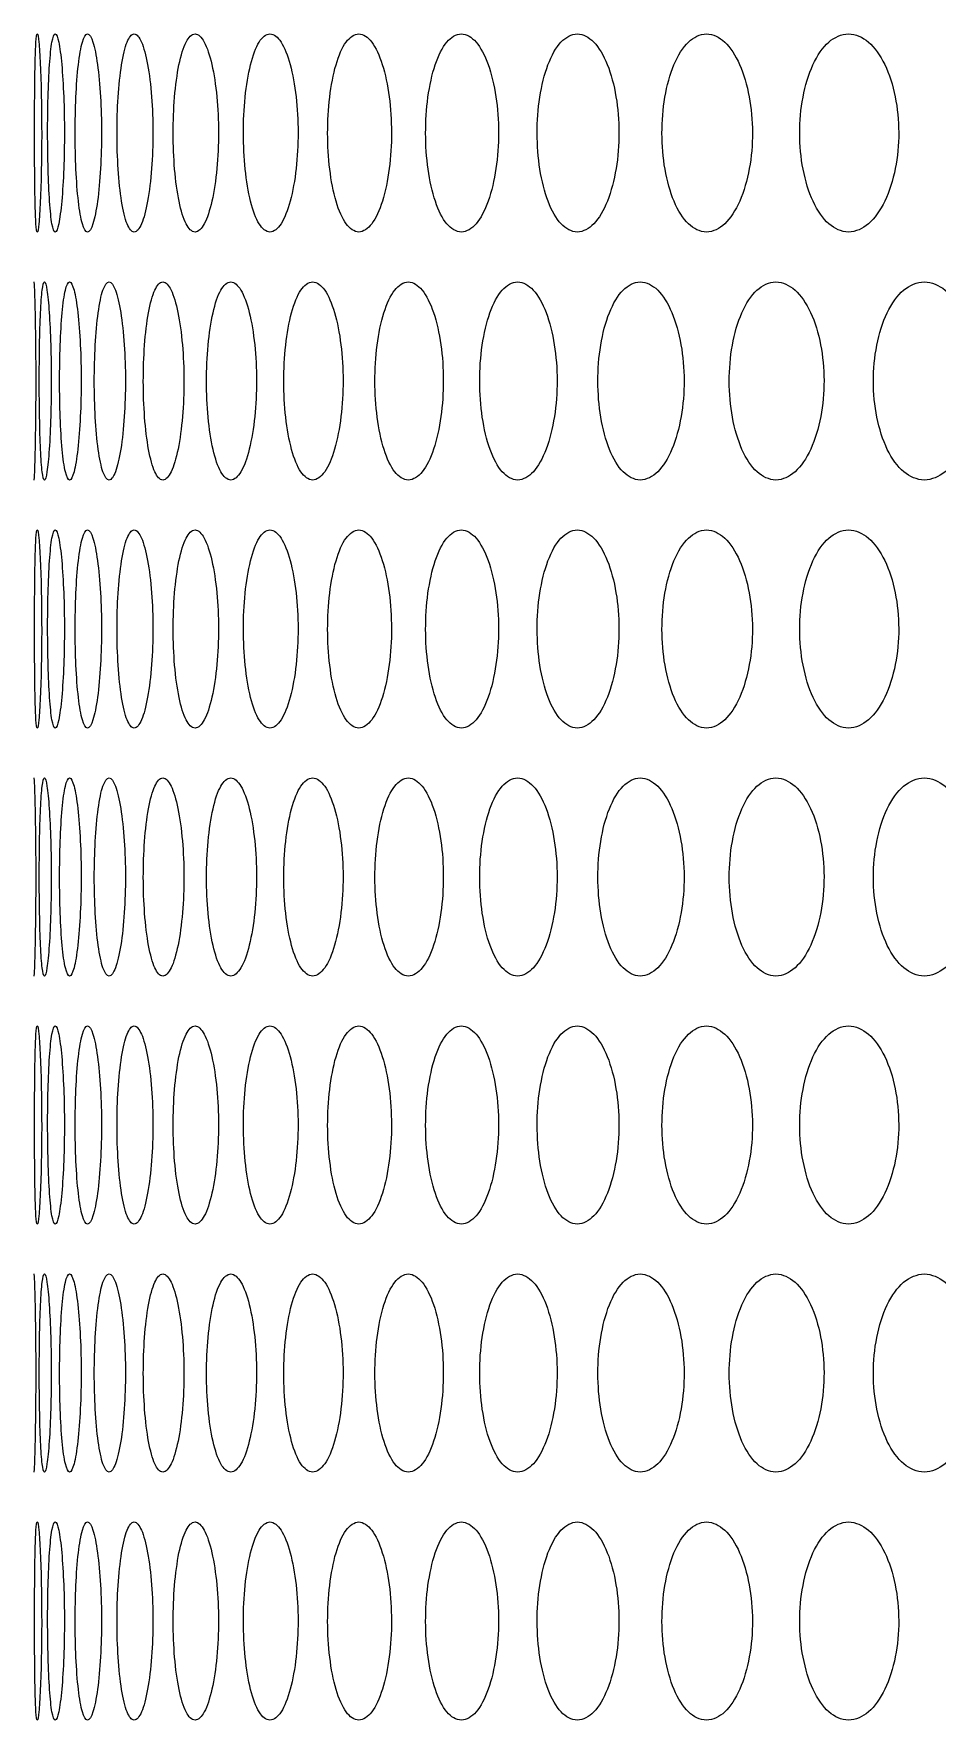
# Model space of a CAD drawing. Header units: millimetres. Extents: x 750 to 8479, y 2174 to 4333.
# Drawn here: x 1027.4 to 1063.8, y 2675.1 to 2743.1 of the extents above; entities that cross this region are included whole.
import ezdxf

# ---------------------------------------------------------------- set-up
doc = ezdxf.new("R2010")
doc.units = ezdxf.units.MM
doc.header["$LTSCALE"] = 153.67
doc.layers.add('02___PRT_ALL_AXES', color=7, linetype='CONTINUOUS')

msp = doc.modelspace()

# ---------------------------------------------------------------- linework, layer by layer
at = {"layer": '02___PRT_ALL_AXES', "color": 0, "linetype": 'Continuous'}
for points in [[(1027.5714, 2735.06591), (1027.55016, 2735.08775), (1027.51621, 2735.29974), (1027.4815, 2736.24269), (1027.46358, 2737.58256), (1027.45829, 2739.04925), (1027.46336, 2740.52312), (1027.48119, 2741.87762), (1027.51602, 2742.83075), (1027.55007, 2743.04428), (1027.5714, 2743.06591)], [(1027.5714, 2743.06591), (1027.59265, 2743.04407), (1027.63469, 2742.83209), (1027.69552, 2741.88914), (1027.73773, 2740.54927), (1027.75223, 2739.08257), (1027.73831, 2737.60871), (1027.69613, 2736.25421), (1027.63493, 2735.30107), (1027.59273, 2735.08754), (1027.5714, 2735.06591)], [(1028.29324, 2735.06591), (1028.24335, 2735.08775), (1028.15816, 2735.29974), (1028.059, 2736.24269), (1028.00051, 2737.58256), (1027.98186, 2739.04925), (1027.99975, 2740.52312), (1028.05807, 2741.87762), (1028.15769, 2742.83075), (1028.24314, 2743.04428), (1028.29324, 2743.06591)], [(1028.29324, 2743.06591), (1028.34313, 2743.04407), (1028.43639, 2742.83209), (1028.56159, 2741.88914), (1028.6443, 2740.54927), (1028.67214, 2739.08257), (1028.64542, 2737.60871), (1028.56282, 2736.25421), (1028.43692, 2735.30107), (1028.34333, 2735.08754), (1028.29324, 2735.06591)], [(1029.59524, 2735.06591), (1029.51682, 2735.08775), (1029.3806, 2735.29974), (1029.21722, 2736.24269), (1029.11829, 2737.58256), (1029.08632, 2739.04925), (1029.117, 2740.52312), (1029.21567, 2741.87762), (1029.37983, 2742.83075), (1029.5165, 2743.04428), (1029.59524, 2743.06591)], [(1029.59524, 2743.06591), (1029.67367, 2743.04407), (1029.81792, 2742.83209), (1030.0072, 2741.88914), (1030.13023, 2740.54927), (1030.17133, 2739.08257), (1030.13188, 2737.60871), (1030.00905, 2736.25421), (1029.81874, 2735.30107), (1029.67398, 2735.08754), (1029.59524, 2735.06591)], [(1031.47438, 2735.06591), (1031.36761, 2735.08775), (1031.18067, 2735.29974), (1030.95345, 2736.24269), (1030.81432, 2737.58256), (1030.76911, 2739.04925), (1030.81249, 2740.52312), (1030.95128, 2741.87762), (1031.17962, 2742.83075), (1031.36718, 2743.04428), (1031.47438, 2743.06591)], [(1031.47438, 2743.06591), (1031.58116, 2743.04407), (1031.77608, 2742.83209), (1032.029, 2741.88914), (1032.19204, 2740.54927), (1032.24632, 2739.08257), (1032.19422, 2737.60871), (1032.03146, 2736.25421), (1031.77718, 2735.30107), (1031.58158, 2735.08754), (1031.47438, 2735.06591)], [(1033.92629, 2735.06591), (1033.79142, 2735.08775), (1033.55418, 2735.29974), (1033.26366, 2736.24269), (1033.08465, 2737.58256), (1033.0263, 2739.04925), (1033.08229, 2740.52312), (1033.26088, 2741.87762), (1033.55285, 2742.83075), (1033.79087, 2743.04428), (1033.92629, 2743.06591)], [(1033.92629, 2743.06591), (1034.06116, 2743.04407), (1034.30629, 2742.83209), (1034.62226, 2741.88914), (1034.82495, 2740.54927), (1034.89227, 2739.08257), (1034.82765, 2737.60871), (1034.62533, 2736.25421), (1034.30767, 2735.30107), (1034.0617, 2735.08754), (1033.92629, 2735.06591)], [(1036.94524, 2735.06591), (1036.78258, 2735.08775), (1036.49561, 2735.29974), (1036.14246, 2736.24269), (1035.92398, 2737.58256), (1035.85263, 2739.04925), (1035.9211, 2740.52312), (1036.13907, 2741.87762), (1036.494, 2742.83075), (1036.78193, 2743.04428), (1036.94524, 2743.06591)], [(1036.94524, 2743.06591), (1037.10789, 2743.04407), (1037.40266, 2742.83209), (1037.78094, 2741.88914), (1038.0228, 2740.54927), (1038.10302, 2739.08257), (1038.02603, 2737.60871), (1037.78462, 2736.25421), (1037.40432, 2735.30107), (1037.10855, 2735.08754), (1036.94524, 2735.06591)], [(1040.52421, 2735.06591), (1040.33415, 2735.08775), (1039.9981, 2735.29974), (1039.58315, 2736.24269), (1039.32572, 2737.58256), (1039.24153, 2739.04925), (1039.32231, 2740.52312), (1039.57917, 2741.87762), (1039.99622, 2742.83075), (1040.33338, 2743.04428), (1040.52421, 2743.06591)], [(1040.52421, 2743.06591), (1040.71427, 2743.04407), (1041.05799, 2742.83209), (1041.4977, 2741.88914), (1041.77817, 2740.54927), (1041.87109, 2739.08257), (1041.78191, 2737.60871), (1041.50197, 2736.25421), (1041.05993, 2735.30107), (1040.71503, 2735.08754), (1040.52421, 2735.06591)], [(1044.65486, 2735.06591), (1044.43784, 2735.08775), (1044.05351, 2735.29974), (1043.57771, 2736.24269), (1043.28192, 2737.58256), (1043.1851, 2739.04925), (1043.27801, 2740.52312), (1043.57314, 2741.87762), (1044.05135, 2742.83075), (1044.43696, 2743.04428), (1044.65486, 2743.06591)], [(1044.65486, 2743.06591), (1044.87188, 2743.04407), (1045.26376, 2742.83209), (1045.76388, 2741.88914), (1046.08231, 2740.54927), (1046.18771, 2739.08257), (1046.08655, 2737.60871), (1045.76873, 2736.25421), (1045.26597, 2735.30107), (1044.87276, 2735.08754), (1044.65486, 2735.06591)], [(1049.32758, 2735.06591), (1049.08409, 2735.08775), (1048.65238, 2735.29974), (1048.11685, 2736.24269), (1047.78339, 2737.58256), (1047.67416, 2739.04925), (1047.77898, 2740.52312), (1048.1117, 2741.87762), (1048.64995, 2742.83075), (1049.08312, 2743.04428), (1049.32758, 2743.06591)], [(1049.32758, 2743.06591), (1049.57106, 2743.04407), (1050.01017, 2742.83209), (1050.56954, 2741.88914), (1050.92518, 2740.54927), (1051.04282, 2739.08257), (1050.92992, 2737.60871), (1050.57496, 2736.25421), (1050.01265, 2735.30107), (1049.57204, 2735.08754), (1049.32758, 2735.06591)], [(1054.53148, 2735.06591), (1054.2621, 2735.08775), (1053.784, 2735.29974), (1053.18999, 2736.24269), (1052.81964, 2737.58256), (1052.69825, 2739.04925), (1052.81474, 2740.52312), (1053.18427, 2741.87762), (1053.78131, 2742.83075), (1054.26102, 2743.04428), (1054.53148, 2743.06591)], [(1054.53148, 2743.06591), (1054.80085, 2743.04407), (1055.28618, 2742.83209), (1055.90349, 2741.88914), (1056.29551, 2740.54927), (1056.42512, 2739.08257), (1056.30073, 2737.60871), (1055.90947, 2736.25421), (1055.28891, 2735.30107), (1054.80194, 2735.08754), (1054.53148, 2735.06591)], [(1060.25444, 2735.06591), (1059.9598, 2735.08775), (1059.43643, 2735.29974), (1058.78531, 2736.24269), (1058.37893, 2737.58256), (1058.24567, 2739.04925), (1058.37355, 2740.52312), (1058.77905, 2741.87762), (1059.43349, 2742.83075), (1059.95862, 2743.04428), (1060.25444, 2743.06591)], [(1060.25444, 2743.06591), (1060.54908, 2743.04407), (1061.07949, 2742.83209), (1061.75331, 2741.88914), (1062.1808, 2740.54927), (1062.32207, 2739.08257), (1062.18649, 2737.60871), (1061.75983, 2736.25421), (1061.08248, 2735.30107), (1060.55026, 2735.08754), (1060.25444, 2735.06591)], [(1027.42862, 2733.06591), (1027.43552, 2733.04407), (1027.45192, 2732.83209), (1027.4805, 2731.88914), (1027.50241, 2730.54927), (1027.51024, 2729.08257), (1027.50272, 2727.60871), (1027.48079, 2726.25421), (1027.45201, 2725.30107), (1027.43555, 2725.08754), (1027.42862, 2725.06591)], [(1027.85966, 2725.06591), (1027.82408, 2725.08775), (1027.7645, 2725.29974), (1027.69755, 2726.24269), (1027.65933, 2727.58256), (1027.64735, 2729.04925), (1027.65884, 2730.52312), (1027.69692, 2731.87762), (1027.76417, 2732.83075), (1027.82394, 2733.04428), (1027.85966, 2733.06591)], [(1027.85966, 2733.06591), (1027.89524, 2733.04407), (1027.96291, 2732.83209), (1028.05595, 2731.88914), (1028.11844, 2730.54927), (1028.13961, 2729.08257), (1028.11928, 2727.60871), (1028.05688, 2726.25421), (1027.9633, 2725.30107), (1027.89538, 2725.08754), (1027.85966, 2725.06591)], [(1028.87188, 2725.06591), (1028.8077, 2725.08775), (1028.69696, 2725.29974), (1028.56566, 2726.24269), (1028.48693, 2727.58256), (1028.46161, 2729.04925), (1028.4859, 2730.52312), (1028.56441, 2731.87762), (1028.69634, 2732.83075), (1028.80744, 2733.04428), (1028.87188, 2733.06591)], [(1028.87188, 2733.06591), (1028.93605, 2733.04407), (1029.05485, 2732.83209), (1029.21213, 2731.88914), (1029.31503, 2730.54927), (1029.34951, 2729.08257), (1029.31642, 2727.60871), (1029.21367, 2726.25421), (1029.05552, 2725.30107), (1028.93631, 2725.08754), (1028.87188, 2725.06591)], [(1030.46291, 2725.06591), (1030.37029, 2725.08775), (1030.20866, 2725.29974), (1030.01331, 2726.24269), (1029.89424, 2727.58256), (1029.85564, 2729.04925), (1029.89268, 2730.52312), (1030.01144, 2731.87762), (1030.20775, 2732.83075), (1030.36992, 2733.04428), (1030.46291, 2733.06591)], [(1030.46291, 2733.06591), (1030.55554, 2733.04407), (1030.72518, 2732.83209), (1030.94634, 2731.88914), (1031.08942, 2730.54927), (1031.13712, 2729.08257), (1031.09133, 2727.60871), (1030.9485, 2726.25421), (1030.72614, 2725.30107), (1030.55591, 2725.08754), (1030.46291, 2725.06591)], [(1032.62907, 2725.06591), (1032.50821, 2725.08775), (1032.29606, 2725.29974), (1032.03712, 2726.24269), (1031.878, 2727.58256), (1031.8262, 2729.04925), (1031.8759, 2730.52312), (1032.03464, 2731.87762), (1032.29486, 2732.83075), (1032.50772, 2733.04428), (1032.62907, 2733.06591)], [(1032.62907, 2733.06591), (1032.74992, 2733.04407), (1032.97001, 2732.83209), (1033.25454, 2731.88914), (1033.43746, 2730.54927), (1033.49828, 2729.08257), (1033.43991, 2727.60871), (1033.25731, 2726.25421), (1032.97125, 2725.30107), (1032.75041, 2725.08754), (1032.62907, 2725.06591)], [(1035.36529, 2725.06591), (1035.21648, 2725.08775), (1034.9543, 2725.29974), (1034.63238, 2726.24269), (1034.43357, 2727.58256), (1034.3687, 2729.04925), (1034.43095, 2730.52312), (1034.62929, 2731.87762), (1034.95283, 2732.83075), (1035.21588, 2733.04428), (1035.36529, 2733.06591)], [(1035.36529, 2733.06591), (1035.51409, 2733.04407), (1035.78412, 2732.83209), (1036.13135, 2731.88914), (1036.35369, 2730.54927), (1036.42748, 2729.08257), (1036.35666, 2727.60871), (1036.13472, 2726.25421), (1035.78565, 2725.30107), (1035.51469, 2725.08754), (1035.36529, 2725.06591)], [(1038.66521, 2725.06591), (1038.4888, 2725.08775), (1038.1772, 2725.29974), (1037.79304, 2726.24269), (1037.55501, 2727.58256), (1037.47723, 2729.04925), (1037.55187, 2730.52312), (1037.78935, 2731.87762), (1038.17545, 2732.83075), (1038.48809, 2733.04428), (1038.66521, 2733.06591)], [(1038.66521, 2733.06591), (1038.84162, 2733.04407), (1039.16096, 2732.83209), (1039.57008, 2731.88914), (1039.83132, 2730.54927), (1039.91791, 2729.08257), (1039.8348, 2727.60871), (1039.57405, 2726.25421), (1039.16276, 2725.30107), (1038.84233, 2725.08754), (1038.66521, 2725.06591)], [(1042.52114, 2725.06591), (1042.31754, 2725.08775), (1041.95725, 2725.29974), (1041.51175, 2726.24269), (1041.23506, 2727.58256), (1041.14453, 2729.04925), (1041.2314, 2730.52312), (1041.50747, 2731.87762), (1041.95523, 2732.83075), (1042.31672, 2733.04428), (1042.52114, 2733.06591)], [(1042.52114, 2733.06591), (1042.72475, 2733.04407), (1043.09265, 2732.83209), (1043.56271, 2731.88914), (1043.86224, 2730.54927), (1043.96143, 2729.08257), (1043.86624, 2727.60871), (1043.56727, 2726.25421), (1043.09472, 2725.30107), (1042.72557, 2725.08754), (1042.52114, 2725.06591)], [(1046.92411, 2725.06591), (1046.69379, 2725.08775), (1046.28565, 2725.29974), (1045.77984, 2726.24269), (1045.46513, 2727.58256), (1045.36207, 2729.04925), (1045.46096, 2730.52312), (1045.77498, 2731.87762), (1046.28336, 2732.83075), (1046.69286, 2733.04428), (1046.92411, 2733.06591)], [(1046.92411, 2733.06591), (1047.15443, 2733.04407), (1047.57004, 2732.83209), (1048.09995, 2731.88914), (1048.43708, 2730.54927), (1048.54863, 2729.08257), (1048.44157, 2727.60871), (1048.10508, 2726.25421), (1047.57239, 2725.30107), (1047.15536, 2725.08754), (1046.92411, 2725.06591)], [(1051.86386, 2725.06591), (1051.60736, 2725.08775), (1051.15232, 2725.29974), (1050.58738, 2726.24269), (1050.23537, 2727.58256), (1050.12002, 2729.04925), (1050.23071, 2730.52312), (1050.58195, 2731.87762), (1051.14976, 2732.83075), (1051.60632, 2733.04428), (1051.86386, 2733.06591)], [(1051.86386, 2733.06591), (1052.12036, 2733.04407), (1052.58271, 2732.83209), (1053.17123, 2731.88914), (1053.54517, 2730.54927), (1053.66883, 2729.08257), (1053.55015, 2727.60871), (1053.17693, 2726.25421), (1052.58532, 2725.30107), (1052.12139, 2725.08754), (1051.86386, 2725.06591)], [(1057.32888, 2725.06591), (1057.04679, 2725.08775), (1056.54591, 2725.29974), (1055.92316, 2726.24269), (1055.53469, 2727.58256), (1055.40732, 2729.04925), (1055.52954, 2730.52312), (1055.91717, 2731.87762), (1056.54309, 2732.83075), (1057.04566, 2733.04428), (1057.32888, 2733.06591)], [(1057.32888, 2733.06591), (1057.61097, 2733.04407), (1058.11899, 2732.83209), (1058.76474, 2731.88914), (1059.17462, 2730.54927), (1059.3101, 2729.08257), (1059.18007, 2727.60871), (1058.77099, 2726.25421), (1058.12185, 2725.30107), (1057.6121, 2725.08754), (1057.32888, 2725.06591)], [(1063.30645, 2725.06591), (1062.99943, 2725.08775), (1062.45388, 2725.29974), (1061.77477, 2726.24269), (1061.35073, 2727.58256), (1061.21164, 2729.04925), (1061.34511, 2730.52312), (1061.76823, 2731.87762), (1062.45081, 2732.83075), (1062.9982, 2733.04428), (1063.30645, 2733.06591)], [(1063.30645, 2733.06591), (1063.61347, 2733.04407), (1064.16596, 2732.83209), (1064.86745, 2731.88914), (1065.31231, 2730.54927), (1065.4593, 2729.08257), (1065.31824, 2727.60871), (1064.87424, 2726.25421), (1064.16908, 2725.30107), (1063.6147, 2725.08754), (1063.30645, 2725.06591)], [(1027.5714, 2715.06591), (1027.55016, 2715.08775), (1027.51621, 2715.29974), (1027.4815, 2716.24269), (1027.46358, 2717.58256), (1027.45829, 2719.04925), (1027.46336, 2720.52312), (1027.48119, 2721.87762), (1027.51602, 2722.83075), (1027.55007, 2723.04428), (1027.5714, 2723.06591)], [(1027.5714, 2723.06591), (1027.59265, 2723.04407), (1027.63469, 2722.83209), (1027.69552, 2721.88914), (1027.73773, 2720.54927), (1027.75223, 2719.08257), (1027.73831, 2717.60871), (1027.69613, 2716.25421), (1027.63493, 2715.30107), (1027.59273, 2715.08754), (1027.5714, 2715.06591)], [(1028.29324, 2715.06591), (1028.24335, 2715.08775), (1028.15816, 2715.29974), (1028.059, 2716.24269), (1028.00051, 2717.58256), (1027.98186, 2719.04925), (1027.99975, 2720.52312), (1028.05807, 2721.87762), (1028.15769, 2722.83075), (1028.24314, 2723.04428), (1028.29324, 2723.06591)], [(1028.29324, 2723.06591), (1028.34313, 2723.04407), (1028.43639, 2722.83209), (1028.56159, 2721.88914), (1028.6443, 2720.54927), (1028.67214, 2719.08257), (1028.64542, 2717.60871), (1028.56282, 2716.25421), (1028.43692, 2715.30107), (1028.34333, 2715.08754), (1028.29324, 2715.06591)], [(1029.59524, 2715.06591), (1029.51682, 2715.08775), (1029.3806, 2715.29974), (1029.21722, 2716.24269), (1029.11829, 2717.58256), (1029.08632, 2719.04925), (1029.117, 2720.52312), (1029.21567, 2721.87762), (1029.37983, 2722.83075), (1029.5165, 2723.04428), (1029.59524, 2723.06591)], [(1029.59524, 2723.06591), (1029.67367, 2723.04407), (1029.81792, 2722.83209), (1030.0072, 2721.88914), (1030.13023, 2720.54927), (1030.17133, 2719.08257), (1030.13188, 2717.60871), (1030.00905, 2716.25421), (1029.81874, 2715.30107), (1029.67398, 2715.08754), (1029.59524, 2715.06591)], [(1031.47438, 2715.06591), (1031.36761, 2715.08775), (1031.18067, 2715.29974), (1030.95345, 2716.24269), (1030.81432, 2717.58256), (1030.76911, 2719.04925), (1030.81249, 2720.52312), (1030.95128, 2721.87762), (1031.17962, 2722.83075), (1031.36718, 2723.04428), (1031.47438, 2723.06591)], [(1031.47438, 2723.06591), (1031.58116, 2723.04407), (1031.77608, 2722.83209), (1032.029, 2721.88914), (1032.19204, 2720.54927), (1032.24632, 2719.08257), (1032.19422, 2717.60871), (1032.03146, 2716.25421), (1031.77718, 2715.30107), (1031.58158, 2715.08754), (1031.47438, 2715.06591)], [(1033.92629, 2715.06591), (1033.79142, 2715.08775), (1033.55418, 2715.29974), (1033.26366, 2716.24269), (1033.08465, 2717.58256), (1033.0263, 2719.04925), (1033.08229, 2720.52312), (1033.26088, 2721.87762), (1033.55285, 2722.83075), (1033.79087, 2723.04428), (1033.92629, 2723.06591)], [(1033.92629, 2723.06591), (1034.06116, 2723.04407), (1034.30629, 2722.83209), (1034.62226, 2721.88914), (1034.82495, 2720.54927), (1034.89227, 2719.08257), (1034.82765, 2717.60871), (1034.62533, 2716.25421), (1034.30767, 2715.30107), (1034.0617, 2715.08754), (1033.92629, 2715.06591)], [(1036.94524, 2715.06591), (1036.78258, 2715.08775), (1036.49561, 2715.29974), (1036.14246, 2716.24269), (1035.92398, 2717.58256), (1035.85263, 2719.04925), (1035.9211, 2720.52312), (1036.13907, 2721.87762), (1036.494, 2722.83075), (1036.78193, 2723.04428), (1036.94524, 2723.06591)], [(1036.94524, 2723.06591), (1037.10789, 2723.04407), (1037.40266, 2722.83209), (1037.78094, 2721.88914), (1038.0228, 2720.54927), (1038.10302, 2719.08257), (1038.02603, 2717.60871), (1037.78462, 2716.25421), (1037.40432, 2715.30107), (1037.10855, 2715.08754), (1036.94524, 2715.06591)], [(1040.52421, 2715.06591), (1040.33415, 2715.08775), (1039.9981, 2715.29974), (1039.58315, 2716.24269), (1039.32572, 2717.58256), (1039.24153, 2719.04925), (1039.32231, 2720.52312), (1039.57917, 2721.87762), (1039.99622, 2722.83075), (1040.33338, 2723.04428), (1040.52421, 2723.06591)], [(1040.52421, 2723.06591), (1040.71427, 2723.04407), (1041.05799, 2722.83209), (1041.4977, 2721.88914), (1041.77817, 2720.54927), (1041.87109, 2719.08257), (1041.78191, 2717.60871), (1041.50197, 2716.25421), (1041.05993, 2715.30107), (1040.71503, 2715.08754), (1040.52421, 2715.06591)], [(1044.65486, 2715.06591), (1044.43784, 2715.08775), (1044.05351, 2715.29974), (1043.57771, 2716.24269), (1043.28192, 2717.58256), (1043.1851, 2719.04925), (1043.27801, 2720.52312), (1043.57314, 2721.87762), (1044.05135, 2722.83075), (1044.43696, 2723.04428), (1044.65486, 2723.06591)], [(1044.65486, 2723.06591), (1044.87188, 2723.04407), (1045.26376, 2722.83209), (1045.76388, 2721.88914), (1046.08231, 2720.54927), (1046.18771, 2719.08257), (1046.08655, 2717.60871), (1045.76873, 2716.25421), (1045.26597, 2715.30107), (1044.87276, 2715.08754), (1044.65486, 2715.06591)], [(1049.32758, 2715.06591), (1049.08409, 2715.08775), (1048.65238, 2715.29974), (1048.11685, 2716.24269), (1047.78339, 2717.58256), (1047.67416, 2719.04925), (1047.77898, 2720.52312), (1048.1117, 2721.87762), (1048.64995, 2722.83075), (1049.08312, 2723.04428), (1049.32758, 2723.06591)], [(1049.32758, 2723.06591), (1049.57106, 2723.04407), (1050.01017, 2722.83209), (1050.56954, 2721.88914), (1050.92518, 2720.54927), (1051.04282, 2719.08257), (1050.92992, 2717.60871), (1050.57496, 2716.25421), (1050.01265, 2715.30107), (1049.57204, 2715.08754), (1049.32758, 2715.06591)], [(1054.53148, 2715.06591), (1054.2621, 2715.08775), (1053.784, 2715.29974), (1053.18999, 2716.24269), (1052.81964, 2717.58256), (1052.69825, 2719.04925), (1052.81474, 2720.52312), (1053.18427, 2721.87762), (1053.78131, 2722.83075), (1054.26102, 2723.04428), (1054.53148, 2723.06591)], [(1054.53148, 2723.06591), (1054.80085, 2723.04407), (1055.28618, 2722.83209), (1055.90349, 2721.88914), (1056.29551, 2720.54927), (1056.42512, 2719.08257), (1056.30073, 2717.60871), (1055.90947, 2716.25421), (1055.28891, 2715.30107), (1054.80194, 2715.08754), (1054.53148, 2715.06591)], [(1060.25444, 2715.06591), (1059.9598, 2715.08775), (1059.43643, 2715.29974), (1058.78531, 2716.24269), (1058.37893, 2717.58256), (1058.24567, 2719.04925), (1058.37355, 2720.52312), (1058.77905, 2721.87762), (1059.43349, 2722.83075), (1059.95862, 2723.04428), (1060.25444, 2723.06591)], [(1060.25444, 2723.06591), (1060.54908, 2723.04407), (1061.07949, 2722.83209), (1061.75331, 2721.88914), (1062.1808, 2720.54927), (1062.32207, 2719.08257), (1062.18649, 2717.60871), (1061.75983, 2716.25421), (1061.08248, 2715.30107), (1060.55026, 2715.08754), (1060.25444, 2715.06591)], [(1027.42862, 2713.06591), (1027.43552, 2713.04407), (1027.45192, 2712.83209), (1027.4805, 2711.88914), (1027.50241, 2710.54927), (1027.51024, 2709.08257), (1027.50272, 2707.60871), (1027.48079, 2706.25421), (1027.45201, 2705.30107), (1027.43555, 2705.08754), (1027.42862, 2705.06591)], [(1027.85966, 2705.06591), (1027.82408, 2705.08775), (1027.7645, 2705.29974), (1027.69755, 2706.24269), (1027.65933, 2707.58256), (1027.64735, 2709.04925), (1027.65884, 2710.52312), (1027.69692, 2711.87762), (1027.76417, 2712.83075), (1027.82394, 2713.04428), (1027.85966, 2713.06591)], [(1027.85966, 2713.06591), (1027.89524, 2713.04407), (1027.96291, 2712.83209), (1028.05595, 2711.88914), (1028.11844, 2710.54927), (1028.13961, 2709.08257), (1028.11928, 2707.60871), (1028.05688, 2706.25421), (1027.9633, 2705.30107), (1027.89538, 2705.08754), (1027.85966, 2705.06591)], [(1028.87188, 2705.06591), (1028.8077, 2705.08775), (1028.69696, 2705.29974), (1028.56566, 2706.24269), (1028.48693, 2707.58256), (1028.46161, 2709.04925), (1028.4859, 2710.52312), (1028.56441, 2711.87762), (1028.69634, 2712.83075), (1028.80744, 2713.04428), (1028.87188, 2713.06591)], [(1028.87188, 2713.06591), (1028.93605, 2713.04407), (1029.05485, 2712.83209), (1029.21213, 2711.88914), (1029.31503, 2710.54927), (1029.34951, 2709.08257), (1029.31642, 2707.60871), (1029.21367, 2706.25421), (1029.05552, 2705.30107), (1028.93631, 2705.08754), (1028.87188, 2705.06591)], [(1030.46291, 2705.06591), (1030.37029, 2705.08775), (1030.20866, 2705.29974), (1030.01331, 2706.24269), (1029.89424, 2707.58256), (1029.85564, 2709.04925), (1029.89268, 2710.52312), (1030.01144, 2711.87762), (1030.20775, 2712.83075), (1030.36992, 2713.04428), (1030.46291, 2713.06591)], [(1030.46291, 2713.06591), (1030.55554, 2713.04407), (1030.72518, 2712.83209), (1030.94634, 2711.88914), (1031.08942, 2710.54927), (1031.13712, 2709.08257), (1031.09133, 2707.60871), (1030.9485, 2706.25421), (1030.72614, 2705.30107), (1030.55591, 2705.08754), (1030.46291, 2705.06591)], [(1032.62907, 2705.06591), (1032.50821, 2705.08775), (1032.29606, 2705.29974), (1032.03712, 2706.24269), (1031.878, 2707.58256), (1031.8262, 2709.04925), (1031.8759, 2710.52312), (1032.03464, 2711.87762), (1032.29486, 2712.83075), (1032.50772, 2713.04428), (1032.62907, 2713.06591)], [(1032.62907, 2713.06591), (1032.74992, 2713.04407), (1032.97001, 2712.83209), (1033.25454, 2711.88914), (1033.43746, 2710.54927), (1033.49828, 2709.08257), (1033.43991, 2707.60871), (1033.25731, 2706.25421), (1032.97125, 2705.30107), (1032.75041, 2705.08754), (1032.62907, 2705.06591)], [(1035.36529, 2705.06591), (1035.21648, 2705.08775), (1034.9543, 2705.29974), (1034.63238, 2706.24269), (1034.43357, 2707.58256), (1034.3687, 2709.04925), (1034.43095, 2710.52312), (1034.62929, 2711.87762), (1034.95283, 2712.83075), (1035.21588, 2713.04428), (1035.36529, 2713.06591)], [(1035.36529, 2713.06591), (1035.51409, 2713.04407), (1035.78412, 2712.83209), (1036.13135, 2711.88914), (1036.35369, 2710.54927), (1036.42748, 2709.08257), (1036.35666, 2707.60871), (1036.13472, 2706.25421), (1035.78565, 2705.30107), (1035.51469, 2705.08754), (1035.36529, 2705.06591)], [(1038.66521, 2705.06591), (1038.4888, 2705.08775), (1038.1772, 2705.29974), (1037.79304, 2706.24269), (1037.55501, 2707.58256), (1037.47723, 2709.04925), (1037.55187, 2710.52312), (1037.78935, 2711.87762), (1038.17545, 2712.83075), (1038.48809, 2713.04428), (1038.66521, 2713.06591)], [(1038.66521, 2713.06591), (1038.84162, 2713.04407), (1039.16096, 2712.83209), (1039.57008, 2711.88914), (1039.83132, 2710.54927), (1039.91791, 2709.08257), (1039.8348, 2707.60871), (1039.57405, 2706.25421), (1039.16276, 2705.30107), (1038.84233, 2705.08754), (1038.66521, 2705.06591)], [(1042.52114, 2705.06591), (1042.31754, 2705.08775), (1041.95725, 2705.29974), (1041.51175, 2706.24269), (1041.23506, 2707.58256), (1041.14453, 2709.04925), (1041.2314, 2710.52312), (1041.50747, 2711.87762), (1041.95523, 2712.83075), (1042.31672, 2713.04428), (1042.52114, 2713.06591)], [(1042.52114, 2713.06591), (1042.72475, 2713.04407), (1043.09265, 2712.83209), (1043.56271, 2711.88914), (1043.86224, 2710.54927), (1043.96143, 2709.08257), (1043.86624, 2707.60871), (1043.56727, 2706.25421), (1043.09472, 2705.30107), (1042.72557, 2705.08754), (1042.52114, 2705.06591)], [(1046.92411, 2705.06591), (1046.69379, 2705.08775), (1046.28565, 2705.29974), (1045.77984, 2706.24269), (1045.46513, 2707.58256), (1045.36207, 2709.04925), (1045.46096, 2710.52312), (1045.77498, 2711.87762), (1046.28336, 2712.83075), (1046.69286, 2713.04428), (1046.92411, 2713.06591)], [(1046.92411, 2713.06591), (1047.15443, 2713.04407), (1047.57004, 2712.83209), (1048.09995, 2711.88914), (1048.43708, 2710.54927), (1048.54863, 2709.08257), (1048.44157, 2707.60871), (1048.10508, 2706.25421), (1047.57239, 2705.30107), (1047.15536, 2705.08754), (1046.92411, 2705.06591)], [(1051.86386, 2705.06591), (1051.60736, 2705.08775), (1051.15232, 2705.29974), (1050.58738, 2706.24269), (1050.23537, 2707.58256), (1050.12002, 2709.04925), (1050.23071, 2710.52312), (1050.58195, 2711.87762), (1051.14976, 2712.83075), (1051.60632, 2713.04428), (1051.86386, 2713.06591)], [(1051.86386, 2713.06591), (1052.12036, 2713.04407), (1052.58271, 2712.83209), (1053.17123, 2711.88914), (1053.54517, 2710.54927), (1053.66883, 2709.08257), (1053.55015, 2707.60871), (1053.17693, 2706.25421), (1052.58532, 2705.30107), (1052.12139, 2705.08754), (1051.86386, 2705.06591)], [(1057.32888, 2705.06591), (1057.04679, 2705.08775), (1056.54591, 2705.29974), (1055.92316, 2706.24269), (1055.53469, 2707.58256), (1055.40732, 2709.04925), (1055.52954, 2710.52312), (1055.91717, 2711.87762), (1056.54309, 2712.83075), (1057.04566, 2713.04428), (1057.32888, 2713.06591)], [(1057.32888, 2713.06591), (1057.61097, 2713.04407), (1058.11899, 2712.83209), (1058.76474, 2711.88914), (1059.17462, 2710.54927), (1059.3101, 2709.08257), (1059.18007, 2707.60871), (1058.77099, 2706.25421), (1058.12185, 2705.30107), (1057.6121, 2705.08754), (1057.32888, 2705.06591)], [(1063.30645, 2705.06591), (1062.99943, 2705.08775), (1062.45388, 2705.29974), (1061.77477, 2706.24269), (1061.35073, 2707.58256), (1061.21164, 2709.04925), (1061.34511, 2710.52312), (1061.76823, 2711.87762), (1062.45081, 2712.83075), (1062.9982, 2713.04428), (1063.30645, 2713.06591)], [(1063.30645, 2713.06591), (1063.61347, 2713.04407), (1064.16596, 2712.83209), (1064.86745, 2711.88914), (1065.31231, 2710.54927), (1065.4593, 2709.08257), (1065.31824, 2707.60871), (1064.87424, 2706.25421), (1064.16908, 2705.30107), (1063.6147, 2705.08754), (1063.30645, 2705.06591)], [(1027.5714, 2695.06591), (1027.55016, 2695.08775), (1027.51621, 2695.29974), (1027.4815, 2696.24269), (1027.46358, 2697.58256), (1027.45829, 2699.04925), (1027.46336, 2700.52312), (1027.48119, 2701.87762), (1027.51602, 2702.83075), (1027.55007, 2703.04428), (1027.5714, 2703.06591)], [(1027.5714, 2703.06591), (1027.59265, 2703.04407), (1027.63469, 2702.83209), (1027.69552, 2701.88914), (1027.73773, 2700.54927), (1027.75223, 2699.08257), (1027.73831, 2697.60871), (1027.69613, 2696.25421), (1027.63493, 2695.30107), (1027.59273, 2695.08754), (1027.5714, 2695.06591)], [(1028.29324, 2695.06591), (1028.24335, 2695.08775), (1028.15816, 2695.29974), (1028.059, 2696.24269), (1028.00051, 2697.58256), (1027.98186, 2699.04925), (1027.99975, 2700.52312), (1028.05807, 2701.87762), (1028.15769, 2702.83075), (1028.24314, 2703.04428), (1028.29324, 2703.06591)], [(1028.29324, 2703.06591), (1028.34313, 2703.04407), (1028.43639, 2702.83209), (1028.56159, 2701.88914), (1028.6443, 2700.54927), (1028.67214, 2699.08257), (1028.64542, 2697.60871), (1028.56282, 2696.25421), (1028.43692, 2695.30107), (1028.34333, 2695.08754), (1028.29324, 2695.06591)], [(1029.59524, 2695.06591), (1029.51682, 2695.08775), (1029.3806, 2695.29974), (1029.21722, 2696.24269), (1029.11829, 2697.58256), (1029.08632, 2699.04925), (1029.117, 2700.52312), (1029.21567, 2701.87762), (1029.37983, 2702.83075), (1029.5165, 2703.04428), (1029.59524, 2703.06591)], [(1029.59524, 2703.06591), (1029.67367, 2703.04407), (1029.81792, 2702.83209), (1030.0072, 2701.88914), (1030.13023, 2700.54927), (1030.17133, 2699.08257), (1030.13188, 2697.60871), (1030.00905, 2696.25421), (1029.81874, 2695.30107), (1029.67398, 2695.08754), (1029.59524, 2695.06591)], [(1031.47438, 2695.06591), (1031.36761, 2695.08775), (1031.18067, 2695.29974), (1030.95345, 2696.24269), (1030.81432, 2697.58256), (1030.76911, 2699.04925), (1030.81249, 2700.52312), (1030.95128, 2701.87762), (1031.17962, 2702.83075), (1031.36718, 2703.04428), (1031.47438, 2703.06591)], [(1031.47438, 2703.06591), (1031.58116, 2703.04407), (1031.77608, 2702.83209), (1032.029, 2701.88914), (1032.19204, 2700.54927), (1032.24632, 2699.08257), (1032.19422, 2697.60871), (1032.03146, 2696.25421), (1031.77718, 2695.30107), (1031.58158, 2695.08754), (1031.47438, 2695.06591)], [(1033.92629, 2695.06591), (1033.79142, 2695.08775), (1033.55418, 2695.29974), (1033.26366, 2696.24269), (1033.08465, 2697.58256), (1033.0263, 2699.04925), (1033.08229, 2700.52312), (1033.26088, 2701.87762), (1033.55285, 2702.83075), (1033.79087, 2703.04428), (1033.92629, 2703.06591)], [(1033.92629, 2703.06591), (1034.06116, 2703.04407), (1034.30629, 2702.83209), (1034.62226, 2701.88914), (1034.82495, 2700.54927), (1034.89227, 2699.08257), (1034.82765, 2697.60871), (1034.62533, 2696.25421), (1034.30767, 2695.30107), (1034.0617, 2695.08754), (1033.92629, 2695.06591)], [(1036.94524, 2695.06591), (1036.78258, 2695.08775), (1036.49561, 2695.29974), (1036.14246, 2696.24269), (1035.92398, 2697.58256), (1035.85263, 2699.04925), (1035.9211, 2700.52312), (1036.13907, 2701.87762), (1036.494, 2702.83075), (1036.78193, 2703.04428), (1036.94524, 2703.06591)], [(1036.94524, 2703.06591), (1037.10789, 2703.04407), (1037.40266, 2702.83209), (1037.78094, 2701.88914), (1038.0228, 2700.54927), (1038.10302, 2699.08257), (1038.02603, 2697.60871), (1037.78462, 2696.25421), (1037.40432, 2695.30107), (1037.10855, 2695.08754), (1036.94524, 2695.06591)], [(1040.52421, 2695.06591), (1040.33415, 2695.08775), (1039.9981, 2695.29974), (1039.58315, 2696.24269), (1039.32572, 2697.58256), (1039.24153, 2699.04925), (1039.32231, 2700.52312), (1039.57917, 2701.87762), (1039.99622, 2702.83075), (1040.33338, 2703.04428), (1040.52421, 2703.06591)], [(1040.52421, 2703.06591), (1040.71427, 2703.04407), (1041.05799, 2702.83209), (1041.4977, 2701.88914), (1041.77817, 2700.54927), (1041.87109, 2699.08257), (1041.78191, 2697.60871), (1041.50197, 2696.25421), (1041.05993, 2695.30107), (1040.71503, 2695.08754), (1040.52421, 2695.06591)], [(1044.65486, 2695.06591), (1044.43784, 2695.08775), (1044.05351, 2695.29974), (1043.57771, 2696.24269), (1043.28192, 2697.58256), (1043.1851, 2699.04925), (1043.27801, 2700.52312), (1043.57314, 2701.87762), (1044.05135, 2702.83075), (1044.43696, 2703.04428), (1044.65486, 2703.06591)], [(1044.65486, 2703.06591), (1044.87188, 2703.04407), (1045.26376, 2702.83209), (1045.76388, 2701.88914), (1046.08231, 2700.54927), (1046.18771, 2699.08257), (1046.08655, 2697.60871), (1045.76873, 2696.25421), (1045.26597, 2695.30107), (1044.87276, 2695.08754), (1044.65486, 2695.06591)], [(1049.32758, 2695.06591), (1049.08409, 2695.08775), (1048.65238, 2695.29974), (1048.11685, 2696.24269), (1047.78339, 2697.58256), (1047.67416, 2699.04925), (1047.77898, 2700.52312), (1048.1117, 2701.87762), (1048.64995, 2702.83075), (1049.08312, 2703.04428), (1049.32758, 2703.06591)], [(1049.32758, 2703.06591), (1049.57106, 2703.04407), (1050.01017, 2702.83209), (1050.56954, 2701.88914), (1050.92518, 2700.54927), (1051.04282, 2699.08257), (1050.92992, 2697.60871), (1050.57496, 2696.25421), (1050.01265, 2695.30107), (1049.57204, 2695.08754), (1049.32758, 2695.06591)], [(1054.53148, 2695.06591), (1054.2621, 2695.08775), (1053.784, 2695.29974), (1053.18999, 2696.24269), (1052.81964, 2697.58256), (1052.69825, 2699.04925), (1052.81474, 2700.52312), (1053.18427, 2701.87762), (1053.78131, 2702.83075), (1054.26102, 2703.04428), (1054.53148, 2703.06591)], [(1054.53148, 2703.06591), (1054.80085, 2703.04407), (1055.28618, 2702.83209), (1055.90349, 2701.88914), (1056.29551, 2700.54927), (1056.42512, 2699.08257), (1056.30073, 2697.60871), (1055.90947, 2696.25421), (1055.28891, 2695.30107), (1054.80194, 2695.08754), (1054.53148, 2695.06591)], [(1060.25444, 2695.06591), (1059.9598, 2695.08775), (1059.43643, 2695.29974), (1058.78531, 2696.24269), (1058.37893, 2697.58256), (1058.24567, 2699.04925), (1058.37355, 2700.52312), (1058.77905, 2701.87762), (1059.43349, 2702.83075), (1059.95862, 2703.04428), (1060.25444, 2703.06591)], [(1060.25444, 2703.06591), (1060.54908, 2703.04407), (1061.07949, 2702.83209), (1061.75331, 2701.88914), (1062.1808, 2700.54927), (1062.32207, 2699.08257), (1062.18649, 2697.60871), (1061.75983, 2696.25421), (1061.08248, 2695.30107), (1060.55026, 2695.08754), (1060.25444, 2695.06591)], [(1027.42862, 2693.06591), (1027.43552, 2693.04407), (1027.45192, 2692.83209), (1027.4805, 2691.88914), (1027.50241, 2690.54927), (1027.51024, 2689.08257), (1027.50272, 2687.60871), (1027.48079, 2686.25421), (1027.45201, 2685.30107), (1027.43555, 2685.08754), (1027.42862, 2685.06591)], [(1027.85966, 2685.06591), (1027.82408, 2685.08775), (1027.7645, 2685.29974), (1027.69755, 2686.24269), (1027.65933, 2687.58256), (1027.64735, 2689.04925), (1027.65884, 2690.52312), (1027.69692, 2691.87762), (1027.76417, 2692.83075), (1027.82394, 2693.04428), (1027.85966, 2693.06591)], [(1027.85966, 2693.06591), (1027.89524, 2693.04407), (1027.96291, 2692.83209), (1028.05595, 2691.88914), (1028.11844, 2690.54927), (1028.13961, 2689.08257), (1028.11928, 2687.60871), (1028.05688, 2686.25421), (1027.9633, 2685.30107), (1027.89538, 2685.08754), (1027.85966, 2685.06591)], [(1028.87188, 2685.06591), (1028.8077, 2685.08775), (1028.69696, 2685.29974), (1028.56566, 2686.24269), (1028.48693, 2687.58256), (1028.46161, 2689.04925), (1028.4859, 2690.52312), (1028.56441, 2691.87762), (1028.69634, 2692.83075), (1028.80744, 2693.04428), (1028.87188, 2693.06591)], [(1028.87188, 2693.06591), (1028.93605, 2693.04407), (1029.05485, 2692.83209), (1029.21213, 2691.88914), (1029.31503, 2690.54927), (1029.34951, 2689.08257), (1029.31642, 2687.60871), (1029.21367, 2686.25421), (1029.05552, 2685.30107), (1028.93631, 2685.08754), (1028.87188, 2685.06591)], [(1030.46291, 2685.06591), (1030.37029, 2685.08775), (1030.20866, 2685.29974), (1030.01331, 2686.24269), (1029.89424, 2687.58256), (1029.85564, 2689.04925), (1029.89268, 2690.52312), (1030.01144, 2691.87762), (1030.20775, 2692.83075), (1030.36992, 2693.04428), (1030.46291, 2693.06591)], [(1030.46291, 2693.06591), (1030.55554, 2693.04407), (1030.72518, 2692.83209), (1030.94634, 2691.88914), (1031.08942, 2690.54927), (1031.13712, 2689.08257), (1031.09133, 2687.60871), (1030.9485, 2686.25421), (1030.72614, 2685.30107), (1030.55591, 2685.08754), (1030.46291, 2685.06591)], [(1032.62907, 2685.06591), (1032.50821, 2685.08775), (1032.29606, 2685.29974), (1032.03712, 2686.24269), (1031.878, 2687.58256), (1031.8262, 2689.04925), (1031.8759, 2690.52312), (1032.03464, 2691.87762), (1032.29486, 2692.83075), (1032.50772, 2693.04428), (1032.62907, 2693.06591)], [(1032.62907, 2693.06591), (1032.74992, 2693.04407), (1032.97001, 2692.83209), (1033.25454, 2691.88914), (1033.43746, 2690.54927), (1033.49828, 2689.08257), (1033.43991, 2687.60871), (1033.25731, 2686.25421), (1032.97125, 2685.30107), (1032.75041, 2685.08754), (1032.62907, 2685.06591)], [(1035.36529, 2685.06591), (1035.21648, 2685.08775), (1034.9543, 2685.29974), (1034.63238, 2686.24269), (1034.43357, 2687.58256), (1034.3687, 2689.04925), (1034.43095, 2690.52312), (1034.62929, 2691.87762), (1034.95283, 2692.83075), (1035.21588, 2693.04428), (1035.36529, 2693.06591)], [(1035.36529, 2693.06591), (1035.51409, 2693.04407), (1035.78412, 2692.83209), (1036.13135, 2691.88914), (1036.35369, 2690.54927), (1036.42748, 2689.08257), (1036.35666, 2687.60871), (1036.13472, 2686.25421), (1035.78565, 2685.30107), (1035.51469, 2685.08754), (1035.36529, 2685.06591)], [(1038.66521, 2685.06591), (1038.4888, 2685.08775), (1038.1772, 2685.29974), (1037.79304, 2686.24269), (1037.55501, 2687.58256), (1037.47723, 2689.04925), (1037.55187, 2690.52312), (1037.78935, 2691.87762), (1038.17545, 2692.83075), (1038.48809, 2693.04428), (1038.66521, 2693.06591)], [(1038.66521, 2693.06591), (1038.84162, 2693.04407), (1039.16096, 2692.83209), (1039.57008, 2691.88914), (1039.83132, 2690.54927), (1039.91791, 2689.08257), (1039.8348, 2687.60871), (1039.57405, 2686.25421), (1039.16276, 2685.30107), (1038.84233, 2685.08754), (1038.66521, 2685.06591)], [(1042.52114, 2685.06591), (1042.31754, 2685.08775), (1041.95725, 2685.29974), (1041.51175, 2686.24269), (1041.23506, 2687.58256), (1041.14453, 2689.04925), (1041.2314, 2690.52312), (1041.50747, 2691.87762), (1041.95523, 2692.83075), (1042.31672, 2693.04428), (1042.52114, 2693.06591)], [(1042.52114, 2693.06591), (1042.72475, 2693.04407), (1043.09265, 2692.83209), (1043.56271, 2691.88914), (1043.86224, 2690.54927), (1043.96143, 2689.08257), (1043.86624, 2687.60871), (1043.56727, 2686.25421), (1043.09472, 2685.30107), (1042.72557, 2685.08754), (1042.52114, 2685.06591)], [(1046.92411, 2685.06591), (1046.69379, 2685.08775), (1046.28565, 2685.29974), (1045.77984, 2686.24269), (1045.46513, 2687.58256), (1045.36207, 2689.04925), (1045.46096, 2690.52312), (1045.77498, 2691.87762), (1046.28336, 2692.83075), (1046.69286, 2693.04428), (1046.92411, 2693.06591)], [(1046.92411, 2693.06591), (1047.15443, 2693.04407), (1047.57004, 2692.83209), (1048.09995, 2691.88914), (1048.43708, 2690.54927), (1048.54863, 2689.08257), (1048.44157, 2687.60871), (1048.10508, 2686.25421), (1047.57239, 2685.30107), (1047.15536, 2685.08754), (1046.92411, 2685.06591)], [(1051.86386, 2685.06591), (1051.60736, 2685.08775), (1051.15232, 2685.29974), (1050.58738, 2686.24269), (1050.23537, 2687.58256), (1050.12002, 2689.04925), (1050.23071, 2690.52312), (1050.58195, 2691.87762), (1051.14976, 2692.83075), (1051.60632, 2693.04428), (1051.86386, 2693.06591)], [(1051.86386, 2693.06591), (1052.12036, 2693.04407), (1052.58271, 2692.83209), (1053.17123, 2691.88914), (1053.54517, 2690.54927), (1053.66883, 2689.08257), (1053.55015, 2687.60871), (1053.17693, 2686.25421), (1052.58532, 2685.30107), (1052.12139, 2685.08754), (1051.86386, 2685.06591)], [(1057.32888, 2685.06591), (1057.04679, 2685.08775), (1056.54591, 2685.29974), (1055.92316, 2686.24269), (1055.53469, 2687.58256), (1055.40732, 2689.04925), (1055.52954, 2690.52312), (1055.91717, 2691.87762), (1056.54309, 2692.83075), (1057.04566, 2693.04428), (1057.32888, 2693.06591)], [(1057.32888, 2693.06591), (1057.61097, 2693.04407), (1058.11899, 2692.83209), (1058.76474, 2691.88914), (1059.17462, 2690.54927), (1059.3101, 2689.08257), (1059.18007, 2687.60871), (1058.77099, 2686.25421), (1058.12185, 2685.30107), (1057.6121, 2685.08754), (1057.32888, 2685.06591)], [(1063.30645, 2685.06591), (1062.99943, 2685.08775), (1062.45388, 2685.29974), (1061.77477, 2686.24269), (1061.35073, 2687.58256), (1061.21164, 2689.04925), (1061.34511, 2690.52312), (1061.76823, 2691.87762), (1062.45081, 2692.83075), (1062.9982, 2693.04428), (1063.30645, 2693.06591)], [(1063.30645, 2693.06591), (1063.61347, 2693.04407), (1064.16596, 2692.83209), (1064.86745, 2691.88914), (1065.31231, 2690.54927), (1065.4593, 2689.08257), (1065.31824, 2687.60871), (1064.87424, 2686.25421), (1064.16908, 2685.30107), (1063.6147, 2685.08754), (1063.30645, 2685.06591)], [(1027.5714, 2675.06591), (1027.55016, 2675.08775), (1027.51621, 2675.29974), (1027.4815, 2676.24269), (1027.46358, 2677.58256), (1027.45829, 2679.04925), (1027.46336, 2680.52312), (1027.48119, 2681.87762), (1027.51602, 2682.83075), (1027.55007, 2683.04428), (1027.5714, 2683.06591)], [(1027.5714, 2683.06591), (1027.59265, 2683.04407), (1027.63469, 2682.83209), (1027.69552, 2681.88914), (1027.73773, 2680.54927), (1027.75223, 2679.08257), (1027.73831, 2677.60871), (1027.69613, 2676.25421), (1027.63493, 2675.30107), (1027.59273, 2675.08754), (1027.5714, 2675.06591)], [(1028.29324, 2675.06591), (1028.24335, 2675.08775), (1028.15816, 2675.29974), (1028.059, 2676.24269), (1028.00051, 2677.58256), (1027.98186, 2679.04925), (1027.99975, 2680.52312), (1028.05807, 2681.87762), (1028.15769, 2682.83075), (1028.24314, 2683.04428), (1028.29324, 2683.06591)], [(1028.29324, 2683.06591), (1028.34313, 2683.04407), (1028.43639, 2682.83209), (1028.56159, 2681.88914), (1028.6443, 2680.54927), (1028.67214, 2679.08257), (1028.64542, 2677.60871), (1028.56282, 2676.25421), (1028.43692, 2675.30107), (1028.34333, 2675.08754), (1028.29324, 2675.06591)], [(1029.59524, 2675.06591), (1029.51682, 2675.08775), (1029.3806, 2675.29974), (1029.21722, 2676.24269), (1029.11829, 2677.58256), (1029.08632, 2679.04925), (1029.117, 2680.52312), (1029.21567, 2681.87762), (1029.37983, 2682.83075), (1029.5165, 2683.04428), (1029.59524, 2683.06591)], [(1029.59524, 2683.06591), (1029.67367, 2683.04407), (1029.81792, 2682.83209), (1030.0072, 2681.88914), (1030.13023, 2680.54927), (1030.17133, 2679.08257), (1030.13188, 2677.60871), (1030.00905, 2676.25421), (1029.81874, 2675.30107), (1029.67398, 2675.08754), (1029.59524, 2675.06591)], [(1031.47438, 2675.06591), (1031.36761, 2675.08775), (1031.18067, 2675.29974), (1030.95345, 2676.24269), (1030.81432, 2677.58256), (1030.76911, 2679.04925), (1030.81249, 2680.52312), (1030.95128, 2681.87762), (1031.17962, 2682.83075), (1031.36718, 2683.04428), (1031.47438, 2683.06591)], [(1031.47438, 2683.06591), (1031.58116, 2683.04407), (1031.77608, 2682.83209), (1032.029, 2681.88914), (1032.19204, 2680.54927), (1032.24632, 2679.08257), (1032.19422, 2677.60871), (1032.03146, 2676.25421), (1031.77718, 2675.30107), (1031.58158, 2675.08754), (1031.47438, 2675.06591)], [(1033.92629, 2675.06591), (1033.79142, 2675.08775), (1033.55418, 2675.29974), (1033.26366, 2676.24269), (1033.08465, 2677.58256), (1033.0263, 2679.04925), (1033.08229, 2680.52312), (1033.26088, 2681.87762), (1033.55285, 2682.83075), (1033.79087, 2683.04428), (1033.92629, 2683.06591)], [(1033.92629, 2683.06591), (1034.06116, 2683.04407), (1034.30629, 2682.83209), (1034.62226, 2681.88914), (1034.82495, 2680.54927), (1034.89227, 2679.08257), (1034.82765, 2677.60871), (1034.62533, 2676.25421), (1034.30767, 2675.30107), (1034.0617, 2675.08754), (1033.92629, 2675.06591)], [(1036.94524, 2675.06591), (1036.78258, 2675.08775), (1036.49561, 2675.29974), (1036.14246, 2676.24269), (1035.92398, 2677.58256), (1035.85263, 2679.04925), (1035.9211, 2680.52312), (1036.13907, 2681.87762), (1036.494, 2682.83075), (1036.78193, 2683.04428), (1036.94524, 2683.06591)], [(1036.94524, 2683.06591), (1037.10789, 2683.04407), (1037.40266, 2682.83209), (1037.78094, 2681.88914), (1038.0228, 2680.54927), (1038.10302, 2679.08257), (1038.02603, 2677.60871), (1037.78462, 2676.25421), (1037.40432, 2675.30107), (1037.10855, 2675.08754), (1036.94524, 2675.06591)], [(1040.52421, 2675.06591), (1040.33415, 2675.08775), (1039.9981, 2675.29974), (1039.58315, 2676.24269), (1039.32572, 2677.58256), (1039.24153, 2679.04925), (1039.32231, 2680.52312), (1039.57917, 2681.87762), (1039.99622, 2682.83075), (1040.33338, 2683.04428), (1040.52421, 2683.06591)], [(1040.52421, 2683.06591), (1040.71427, 2683.04407), (1041.05799, 2682.83209), (1041.4977, 2681.88914), (1041.77817, 2680.54927), (1041.87109, 2679.08257), (1041.78191, 2677.60871), (1041.50197, 2676.25421), (1041.05993, 2675.30107), (1040.71503, 2675.08754), (1040.52421, 2675.06591)], [(1044.65486, 2675.06591), (1044.43784, 2675.08775), (1044.05351, 2675.29974), (1043.57771, 2676.24269), (1043.28192, 2677.58256), (1043.1851, 2679.04925), (1043.27801, 2680.52312), (1043.57314, 2681.87762), (1044.05135, 2682.83075), (1044.43696, 2683.04428), (1044.65486, 2683.06591)], [(1044.65486, 2683.06591), (1044.87188, 2683.04407), (1045.26376, 2682.83209), (1045.76388, 2681.88914), (1046.08231, 2680.54927), (1046.18771, 2679.08257), (1046.08655, 2677.60871), (1045.76873, 2676.25421), (1045.26597, 2675.30107), (1044.87276, 2675.08754), (1044.65486, 2675.06591)], [(1049.32758, 2675.06591), (1049.08409, 2675.08775), (1048.65238, 2675.29974), (1048.11685, 2676.24269), (1047.78339, 2677.58256), (1047.67416, 2679.04925), (1047.77898, 2680.52312), (1048.1117, 2681.87762), (1048.64995, 2682.83075), (1049.08312, 2683.04428), (1049.32758, 2683.06591)], [(1049.32758, 2683.06591), (1049.57106, 2683.04407), (1050.01017, 2682.83209), (1050.56954, 2681.88914), (1050.92518, 2680.54927), (1051.04282, 2679.08257), (1050.92992, 2677.60871), (1050.57496, 2676.25421), (1050.01265, 2675.30107), (1049.57204, 2675.08754), (1049.32758, 2675.06591)], [(1054.53148, 2675.06591), (1054.2621, 2675.08775), (1053.784, 2675.29974), (1053.18999, 2676.24269), (1052.81964, 2677.58256), (1052.69825, 2679.04925), (1052.81474, 2680.52312), (1053.18427, 2681.87762), (1053.78131, 2682.83075), (1054.26102, 2683.04428), (1054.53148, 2683.06591)], [(1054.53148, 2683.06591), (1054.80085, 2683.04407), (1055.28618, 2682.83209), (1055.90349, 2681.88914), (1056.29551, 2680.54927), (1056.42512, 2679.08257), (1056.30073, 2677.60871), (1055.90947, 2676.25421), (1055.28891, 2675.30107), (1054.80194, 2675.08754), (1054.53148, 2675.06591)], [(1060.25444, 2675.06591), (1059.9598, 2675.08775), (1059.43643, 2675.29974), (1058.78531, 2676.24269), (1058.37893, 2677.58256), (1058.24567, 2679.04925), (1058.37355, 2680.52312), (1058.77905, 2681.87762), (1059.43349, 2682.83075), (1059.95862, 2683.04428), (1060.25444, 2683.06591)], [(1060.25444, 2683.06591), (1060.54908, 2683.04407), (1061.07949, 2682.83209), (1061.75331, 2681.88914), (1062.1808, 2680.54927), (1062.32207, 2679.08257), (1062.18649, 2677.60871), (1061.75983, 2676.25421), (1061.08248, 2675.30107), (1060.55026, 2675.08754), (1060.25444, 2675.06591)]]:
    msp.add_open_spline(points, degree=3, dxfattribs=at)

doc.saveas('drawing.dxf')
